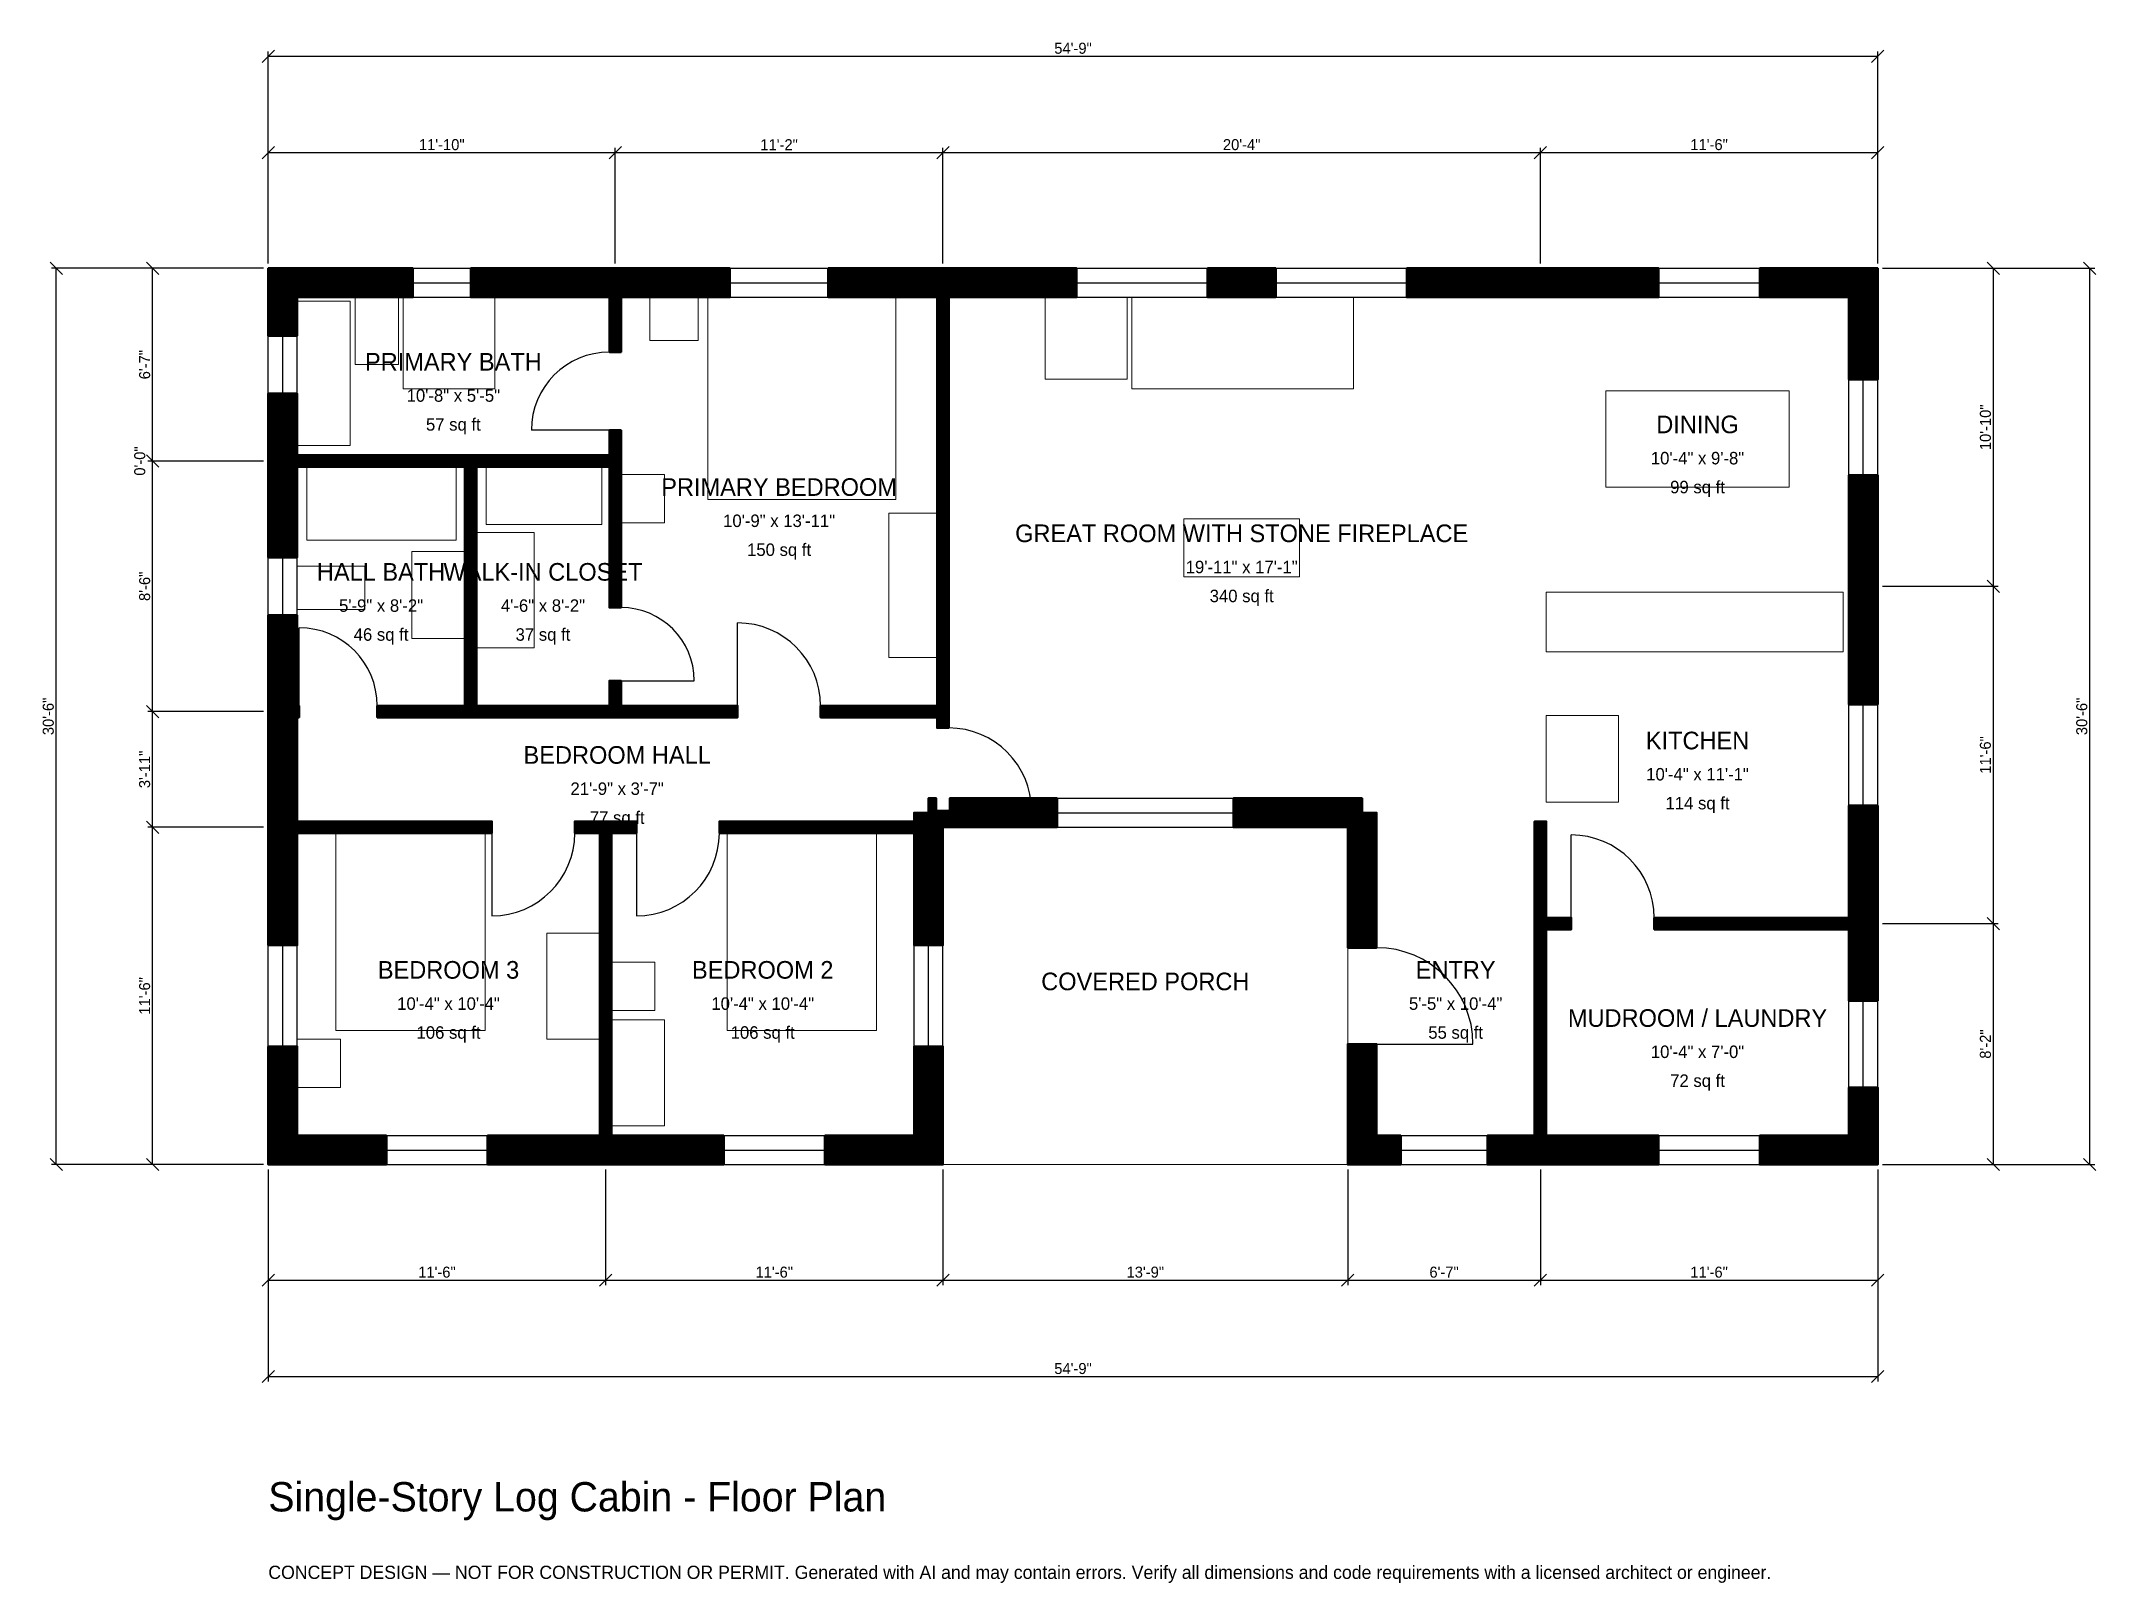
# Model space of a CAD drawing. Header units: inches. Extents: x -93 to 747, y -171 to 459.
import ezdxf
from ezdxf.enums import TextEntityAlignment as Align

# ---------------------------------------------------------------- set-up
doc = ezdxf.new("R2010")
doc.units = ezdxf.units.IN
doc.header["$MEASUREMENT"] = 0
doc.linetypes.add('DASHED', pattern=[0.6, 0.5, -0.1])
for name, color, linetype, lineweight in [('A-ANNO-DIMS', 1, 'Continuous', 13), ('A-ANNO-TEXT', 7, 'Continuous', 18), ('A-AREA-IDEN', 7, 'Continuous', 18), ('A-DOOR', 2, 'Continuous', 25), ('A-FLOR-FIXT', 9, 'Continuous', 13), ('A-FURN', 9, 'Continuous', 13), ('A-GLAZ', 4, 'Continuous', 25), ('A-SITE-PAVE', 8, 'Continuous', 13), ('A-WALL', 7, 'Continuous', 50), ('A-WALL-PATT', 8, 'Continuous', 13)]:
    doc.layers.add(name, color=color, linetype=linetype, lineweight=lineweight)
doc.dimstyles.new('PLAN', dxfattribs={"dimtxt": 4.5, "dimasz": 3, "dimexe": 2, "dimexo": 2, "dimgap": 1, "dimtad": 1, "dimdec": 0, "dimlunit": 4, "dimtsz": 2.5, "dimcen": 2.5, "dimclrd": 1, "dimclre": 1, "dimazin": 3, "dimtfac": 1, "dimtmove": 0, "dimatfit": 3})

msp = doc.modelspace()

# ---------------------------------------------------------------- hatches: boundary and pattern name
at = {"layer": 'A-WALL-PATT'}
h = msp.add_hatch(dxfattribs=at)
h.set_pattern_fill('ANSI31', color=8, scale=0.8)
h.paths.add_polyline_path([(135.4331, 0), (135.4331, 0), (131.8898, 0), (89.5669, 0), (89.5669, 11.811), (131.8898, 11.811), (135.4331, 11.811), (135.4331, 135.4331), (125.1969, 135.4331), (125.1969, 140.1575), (135.4331, 140.1575), (140.1575, 140.1575), (150.3937, 140.1575), (150.3937, 135.4331), (140.1575, 135.4331), (140.1575, 11.811), (143.7008, 11.811), (186.0236, 11.811), (186.0236, 0), (143.7008, 0), (140.1575, 0), (140.1575, 0), (135.4331, 0)])
h.paths.add_polyline_path([(11.811, 0), (11.811, 0), (0, 0), (0, 0), (0, 0), (0, 11.811), (0, 11.811), (0, 48.2283), (11.811, 48.2283), (11.811, 11.811), (48.2283, 11.811), (48.2283, 0), (11.811, 0)])
h.paths.add_polyline_path([(0, 131.8898), (0, 135.4331), (0, 135.4331), (0, 140.1575), (0, 140.1575), (0, 143.7008), (0, 179.1339), (0, 182.6772), (0, 182.6772), (0, 187.4016), (0, 187.4016), (0, 190.9449), (0, 224.4094), (11.811, 224.4094), (11.811, 190.9449), (11.811, 187.4016), (12.5984, 187.4016), (12.5984, 182.6772), (11.811, 182.6772), (11.811, 179.1339), (11.811, 143.7008), (11.811, 140.1575), (91.3386, 140.1575), (91.3386, 135.4331), (11.811, 135.4331), (11.811, 131.8898), (11.811, 89.5669), (0, 89.5669), (0, 131.8898)])
h.paths.add_polyline_path([(0, 281.4961), (0, 285.0394), (0, 285.0394), (0, 289.7638), (0, 289.7638), (0, 293.3071), (0, 314.9606), (11.811, 314.9606), (11.811, 293.3071), (11.811, 289.7638), (80.315, 289.7638), (85.0394, 289.7638), (139.3701, 289.7638), (139.3701, 300), (144.0945, 300), (144.0945, 289.7638), (144.0945, 285.0394), (144.0945, 285.0394), (144.0945, 227.5591), (139.3701, 227.5591), (139.3701, 285.0394), (139.3701, 285.0394), (85.0394, 285.0394), (85.0394, 187.4016), (139.3701, 187.4016), (139.3701, 197.6378), (144.0945, 197.6378), (144.0945, 187.4016), (191.7323, 187.4016), (191.7323, 182.6772), (144.0945, 182.6772), (139.3701, 182.6772), (85.0394, 182.6772), (80.315, 182.6772), (44.4882, 182.6772), (44.4882, 187.4016), (80.315, 187.4016), (80.315, 285.0394), (11.811, 285.0394), (11.811, 281.4961), (11.811, 248.0315), (0, 248.0315), (0, 281.4961)])
h.paths.add_polyline_path([(0, 354.3307), (0, 354.3307), (0, 366.1417), (0, 366.1417), (0, 366.1418), (11.811, 366.1418), (11.811, 366.1417), (59.0551, 366.1417), (59.0551, 354.3307), (11.811, 354.3307), (11.811, 338.5827), (0, 338.5827), (0, 354.3307)])
h.paths.add_polyline_path([(135.8268, 366.1417), (139.3701, 366.1417), (139.3701, 366.1418), (144.0945, 366.1418), (144.0945, 366.1417), (147.6378, 366.1417), (188.5827, 366.1417), (188.5827, 354.3307), (147.6378, 354.3307), (144.0945, 354.3307), (144.0945, 331.8898), (139.3701, 331.8898), (139.3701, 354.3307), (135.8268, 354.3307), (82.6772, 354.3307), (82.6772, 366.1417), (135.8268, 366.1417)])
h.paths.add_polyline_path([(269.685, 366.1417), (273.2283, 366.1417), (273.2283, 366.1418), (277.9528, 366.1418), (277.9528, 366.1417), (281.4961, 366.1417), (330.1837, 366.1417), (330.1837, 354.3307), (281.4961, 354.3307), (277.9528, 354.3307), (277.9528, 187.4016), (277.9528, 182.6772), (277.9528, 178.3465), (273.2283, 178.3465), (273.2283, 182.6772), (225.5906, 182.6772), (225.5906, 187.4016), (273.2283, 187.4016), (273.2283, 354.3307), (269.685, 354.3307), (228.7402, 354.3307), (228.7402, 366.1417), (269.685, 366.1417)])
h.paths.add_polyline_path([(411.5486, 366.1417), (411.5486, 354.3307), (383.727, 354.3307), (383.727, 366.1417), (411.5486, 366.1417)])
h.paths.add_polyline_path([(513.7795, 366.1417), (525.5906, 366.1417), (567.9134, 366.1417), (567.9134, 354.3307), (525.5906, 354.3307), (513.7795, 354.3307), (465.0919, 354.3307), (465.0919, 366.1417), (513.7795, 366.1417)])
h.paths.add_polyline_path([(645.6693, 366.1417), (645.6693, 366.1418), (657.4803, 366.1418), (657.4803, 366.1417), (657.4804, 366.1417), (657.4804, 354.3307), (657.4803, 354.3307), (657.4803, 320.6693), (645.6693, 320.6693), (645.6693, 354.3307), (609.252, 354.3307), (609.252, 366.1417), (645.6693, 366.1417)])
h.paths.add_polyline_path([(657.4803, 242.126), (657.4803, 230.315), (657.4803, 187.9921), (645.6693, 187.9921), (645.6693, 230.315), (645.6693, 242.126), (645.6693, 281.6929), (657.4803, 281.6929), (657.4803, 242.126)])
h.paths.add_polyline_path([(657.4803, 104.3307), (657.4803, 100.7874), (657.4804, 100.7874), (657.4804, 96.063), (657.4803, 96.063), (657.4803, 92.5197), (657.4803, 66.9291), (645.6693, 66.9291), (645.6693, 92.5197), (645.6693, 96.063), (566.1417, 96.063), (566.1417, 100.7874), (645.6693, 100.7874), (645.6693, 104.3307), (645.6693, 146.6535), (657.4803, 146.6535), (657.4803, 104.3307)])
h.paths.add_polyline_path([(657.4803, 11.811), (657.4804, 11.811), (657.4804, 0), (657.4804, 0), (657.4803, 0), (657.4803, 0), (645.6693, 0), (645.6693, 0), (609.252, 0), (609.252, 11.811), (645.6693, 11.811), (645.6693, 31.4961), (657.4803, 31.4961), (657.4803, 11.811)])
h.paths.add_polyline_path([(525.5906, 0), (522.0472, 0), (522.0472, 0), (517.3228, 0), (517.3228, 0), (513.7795, 0), (498.0315, 0), (498.0315, 11.811), (513.7795, 11.811), (517.3228, 11.811), (517.3228, 96.063), (517.3228, 100.7874), (517.3228, 140.1575), (522.0472, 140.1575), (522.0472, 100.7874), (532.2835, 100.7874), (532.2835, 96.063), (522.0472, 96.063), (522.0472, 11.811), (525.5906, 11.811), (567.9134, 11.811), (567.9134, 0), (525.5906, 0)])
h.paths.add_polyline_path([(452.7559, 0), (452.7559, 0), (440.9449, 0), (440.9449, 0), (440.9448, 0), (440.9448, 0), (440.9448, 11.811), (440.9449, 11.811), (440.9449, 49.2126), (452.7559, 49.2126), (452.7559, 11.811), (462.5984, 11.811), (462.5984, 0), (452.7559, 0)])
h.paths.add_polyline_path([(440.9449, 137.7953), (394.2913, 137.7953), (394.2913, 149.6063), (446.8504, 149.6063), (446.8504, 143.7008), (452.7559, 143.7008), (452.7559, 88.5827), (440.9449, 88.5827), (440.9449, 137.7953)])
h.paths.add_polyline_path([(277.9528, 137.7953), (277.9528, 137.7952), (275.5906, 137.7952), (275.5906, 135.4331), (275.5906, 135.4331), (275.5906, 89.5669), (263.7795, 89.5669), (263.7795, 135.4331), (184.252, 135.4331), (184.252, 140.1575), (263.7795, 140.1575), (263.7795, 143.7008), (269.685, 143.7008), (269.685, 149.6063), (272.8346, 149.6063), (272.8346, 144.4882), (278.3465, 144.4882), (278.3465, 149.6063), (322.2441, 149.6063), (322.2441, 137.7953), (277.9528, 137.7953)])
h.paths.add_polyline_path([(275.5906, 11.811), (275.5906, 11.811), (275.5906, 0), (275.5906, 0), (275.5906, 0), (263.7795, 0), (263.7795, 0), (227.3622, 0), (227.3622, 11.811), (263.7795, 11.811), (263.7795, 48.2283), (275.5906, 48.2283), (275.5906, 11.811)])

# ---------------------------------------------------------------- linework, layer by layer
at = {"layer": 'A-DOOR'}
for p, q in [((139.3701, 300), (107.4803, 300)), ((12.5984, 187.4016), (12.5984, 219.2913)), ((191.7323, 187.4016), (191.7323, 221.2598)), ((144.0945, 197.6378), (174.0157, 197.6378)), ((277.9528, 144.4882), (311.811, 144.4882)), ((91.3386, 135.4331), (91.3386, 101.5748)), ((150.3937, 135.4331), (150.3937, 101.5748)), ((532.2835, 100.7874), (532.2835, 134.6457)), ((452.7559, 49.2126), (492.126, 49.2126))]:
    msp.add_line(p, q, dxfattribs=at)
for centre, radius, start, end in [((139.3701, 300), 31.8898, 90, 180), ((144.0945, 197.6378), 29.9213, 0, 90), ((12.5984, 187.4016), 31.8898, 0, 90), ((191.7323, 187.4016), 33.8583, 0, 90), ((277.9528, 144.4882), 33.8583, 0, 90), ((91.3386, 135.4331), 33.8583, 270, 360), ((150.3937, 135.4331), 33.8583, 270, 360), ((532.2835, 100.7874), 33.8583, 0, 90), ((452.7559, 49.2126), 39.3701, 0, 90)]:
    msp.add_arc(centre, radius, start, end, dxfattribs=at)
at = {"layer": 'A-FLOR-FIXT'}
for points in [[(11.811, 293.7008), (33.4646, 293.7008), (33.4646, 352.7559), (11.811, 352.7559)], [(35.4331, 326.7717), (53.1496, 326.7717), (53.1496, 354.3307), (35.4331, 354.3307)], [(55.1181, 316.9291), (92.5197, 316.9291), (92.5197, 354.3307), (55.1181, 354.3307)], [(15.748, 255.1181), (76.7717, 255.1181), (76.7717, 285.0394), (15.748, 285.0394)], [(11.811, 226.7717), (39.3701, 226.7717), (39.3701, 244.4882), (11.811, 244.4882)], [(58.6614, 214.9606), (80.315, 214.9606), (80.315, 250.3937), (58.6614, 250.3937)], [(522.0472, 209.4488), (643.3071, 209.4488), (643.3071, 233.8583), (522.0472, 233.8583)]]:
    msp.add_lwpolyline(points, close=True, dxfattribs=at)
at = {"layer": 'A-FURN'}
for points in [[(155.9055, 336.6142), (175.5906, 336.6142), (175.5906, 354.3307), (155.9055, 354.3307)], [(179.5276, 271.6535), (256.2992, 271.6535), (256.2992, 354.3307), (179.5276, 354.3307)], [(317.3228, 320.8661), (350.7874, 320.8661), (350.7874, 354.3307), (317.3228, 354.3307)], [(352.7559, 316.9291), (443.3071, 316.9291), (443.3071, 354.3307), (352.7559, 354.3307)], [(546.4567, 276.7717), (621.2598, 276.7717), (621.2598, 316.1417), (546.4567, 316.1417)], [(88.9764, 261.4173), (136.2205, 261.4173), (136.2205, 285.0394), (88.9764, 285.0394)], [(144.0945, 262.2047), (161.811, 262.2047), (161.811, 281.8898), (144.0945, 281.8898)], [(253.5433, 207.0866), (273.2283, 207.0866), (273.2283, 266.1417), (253.5433, 266.1417)], [(374.0157, 240.1575), (421.2598, 240.1575), (421.2598, 263.7795), (374.0157, 263.7795)], [(85.0394, 211.0236), (108.6614, 211.0236), (108.6614, 258.2677), (85.0394, 258.2677)], [(522.0472, 148.0315), (551.5748, 148.0315), (551.5748, 183.4646), (522.0472, 183.4646)], [(27.5591, 54.7244), (88.5827, 54.7244), (88.5827, 135.4331), (27.5591, 135.4331)], [(187.4016, 54.7244), (248.4252, 54.7244), (248.4252, 135.4331), (187.4016, 135.4331)], [(113.7795, 51.1811), (135.4331, 51.1811), (135.4331, 94.4882), (113.7795, 94.4882)], [(140.1575, 62.9921), (157.874, 62.9921), (157.874, 82.6772), (140.1575, 82.6772)], [(140.1575, 15.748), (161.811, 15.748), (161.811, 59.0551), (140.1575, 59.0551)], [(11.811, 31.4961), (29.5276, 31.4961), (29.5276, 51.1811), (11.811, 51.1811)]]:
    msp.add_lwpolyline(points, close=True, dxfattribs=at)
at = {"layer": 'A-GLAZ'}
for p, q in [((59.0551, 366.1417), (82.6772, 366.1417)), ((188.5827, 366.1417), (228.7402, 366.1417)), ((330.1837, 366.1417), (383.727, 366.1417)), ((411.5486, 366.1417), (465.0919, 366.1417)), ((567.9134, 366.1417), (609.252, 366.1417)), ((59.0551, 360.2362), (82.6772, 360.2362)), ((59.0551, 354.3307), (82.6772, 354.3307)), ((188.5827, 360.2362), (228.7402, 360.2362)), ((188.5827, 354.3307), (228.7402, 354.3307)), ((330.1837, 360.2362), (383.727, 360.2362)), ((330.1837, 354.3307), (383.727, 354.3307)), ((411.5486, 360.2362), (465.0919, 360.2362)), ((411.5486, 354.3307), (465.0919, 354.3307)), ((567.9134, 360.2362), (609.252, 360.2362)), ((567.9134, 354.3307), (609.252, 354.3307)), ((0, 314.9606), (0, 338.5827)), ((5.9055, 314.9606), (5.9055, 338.5827)), ((11.811, 314.9606), (11.811, 338.5827)), ((645.6693, 281.6929), (645.6693, 320.6693)), ((651.5748, 281.6929), (651.5748, 320.6693)), ((657.4803, 281.6929), (657.4803, 320.6693)), ((0, 224.4094), (0, 248.0315)), ((5.9055, 224.4094), (5.9055, 248.0315)), ((11.811, 224.4094), (11.811, 248.0315)), ((645.6693, 146.6535), (645.6693, 187.9921)), ((651.5748, 146.6535), (651.5748, 187.9921)), ((657.4803, 146.6535), (657.4803, 187.9921)), ((322.2441, 149.6063), (394.2913, 149.6063)), ((322.2441, 143.7008), (394.2913, 143.7008)), ((322.2441, 137.7953), (394.2913, 137.7953)), ((0, 48.2283), (0, 89.5669)), ((5.9055, 48.2283), (5.9055, 89.5669)), ((11.811, 48.2283), (11.811, 89.5669)), ((263.7795, 48.2283), (263.7795, 89.5669)), ((269.685, 48.2283), (269.685, 89.5669)), ((275.5906, 48.2283), (275.5906, 89.5669)), ((645.6693, 31.4961), (645.6693, 66.9291)), ((651.5748, 31.4961), (651.5748, 66.9291)), ((657.4803, 31.4961), (657.4803, 66.9291)), ((48.2283, 11.811), (89.5669, 11.811)), ((186.0236, 11.811), (227.3622, 11.811)), ((462.5984, 11.811), (498.0315, 11.811)), ((567.9134, 11.811), (609.252, 11.811)), ((48.2283, 5.9055), (89.5669, 5.9055)), ((48.2283, 0), (89.5669, 0)), ((186.0236, 5.9055), (227.3622, 5.9055)), ((186.0236, 0), (227.3622, 0)), ((462.5984, 5.9055), (498.0315, 5.9055)), ((462.5984, 0), (498.0315, 0)), ((567.9134, 5.9055), (609.252, 5.9055)), ((567.9134, 0), (609.252, 0))]:
    msp.add_line(p, q, dxfattribs=at)
at = {"layer": 'A-SITE-PAVE', "linetype": 'DASHED'}
msp.add_lwpolyline([(275.5906, 0), (440.9449, 0), (440.9449, 137.7953), (275.5906, 137.7953)], close=True, dxfattribs=at)
at = {"layer": 'A-WALL'}
for points in [[(0, 354.3307), (0, 354.3307), (0, 366.1417), (0, 366.1417), (0, 366.1418), (11.811, 366.1418), (11.811, 366.1417), (59.0551, 366.1417), (59.0551, 354.3307), (11.811, 354.3307), (11.811, 338.5827), (0, 338.5827), (0, 354.3307)], [(135.8268, 366.1417), (139.3701, 366.1417), (139.3701, 366.1418), (144.0945, 366.1418), (144.0945, 366.1417), (147.6378, 366.1417), (188.5827, 366.1417), (188.5827, 354.3307), (147.6378, 354.3307), (144.0945, 354.3307), (144.0945, 331.8898), (139.3701, 331.8898), (139.3701, 354.3307), (135.8268, 354.3307), (82.6772, 354.3307), (82.6772, 366.1417), (135.8268, 366.1417)], [(269.685, 366.1417), (273.2283, 366.1417), (273.2283, 366.1418), (277.9528, 366.1418), (277.9528, 366.1417), (281.4961, 366.1417), (330.1837, 366.1417), (330.1837, 354.3307), (281.4961, 354.3307), (277.9528, 354.3307), (277.9528, 187.4016), (277.9528, 182.6772), (277.9528, 178.3465), (273.2283, 178.3465), (273.2283, 182.6772), (225.5906, 182.6772), (225.5906, 187.4016), (273.2283, 187.4016), (273.2283, 354.3307), (269.685, 354.3307), (228.7402, 354.3307), (228.7402, 366.1417), (269.685, 366.1417)], [(411.5486, 366.1417), (411.5486, 354.3307), (383.727, 354.3307), (383.727, 366.1417), (411.5486, 366.1417)], [(513.7795, 366.1417), (525.5906, 366.1417), (567.9134, 366.1417), (567.9134, 354.3307), (525.5906, 354.3307), (513.7795, 354.3307), (465.0919, 354.3307), (465.0919, 366.1417), (513.7795, 366.1417)], [(645.6693, 366.1417), (645.6693, 366.1418), (657.4803, 366.1418), (657.4803, 366.1417), (657.4804, 366.1417), (657.4804, 354.3307), (657.4803, 354.3307), (657.4803, 320.6693), (645.6693, 320.6693), (645.6693, 354.3307), (609.252, 354.3307), (609.252, 366.1417), (645.6693, 366.1417)], [(0, 281.4961), (0, 285.0394), (0, 285.0394), (0, 289.7638), (0, 289.7638), (0, 293.3071), (0, 314.9606), (11.811, 314.9606), (11.811, 293.3071), (11.811, 289.7638), (80.315, 289.7638), (85.0394, 289.7638), (139.3701, 289.7638), (139.3701, 300), (144.0945, 300), (144.0945, 289.7638), (144.0945, 285.0394), (144.0945, 285.0394), (144.0945, 227.5591), (139.3701, 227.5591), (139.3701, 285.0394), (139.3701, 285.0394), (85.0394, 285.0394), (85.0394, 187.4016), (139.3701, 187.4016), (139.3701, 197.6378), (144.0945, 197.6378), (144.0945, 187.4016), (191.7323, 187.4016), (191.7323, 182.6772), (144.0945, 182.6772), (139.3701, 182.6772), (85.0394, 182.6772), (80.315, 182.6772), (44.4882, 182.6772), (44.4882, 187.4016), (80.315, 187.4016), (80.315, 285.0394), (11.811, 285.0394), (11.811, 281.4961), (11.811, 248.0315), (0, 248.0315), (0, 281.4961)], [(657.4803, 242.126), (657.4803, 230.315), (657.4803, 187.9921), (645.6693, 187.9921), (645.6693, 230.315), (645.6693, 242.126), (645.6693, 281.6929), (657.4803, 281.6929), (657.4803, 242.126)], [(0, 131.8898), (0, 135.4331), (0, 135.4331), (0, 140.1575), (0, 140.1575), (0, 143.7008), (0, 179.1339), (0, 182.6772), (0, 182.6772), (0, 187.4016), (0, 187.4016), (0, 190.9449), (0, 224.4094), (11.811, 224.4094), (11.811, 190.9449), (11.811, 187.4016), (12.5984, 187.4016), (12.5984, 182.6772), (11.811, 182.6772), (11.811, 179.1339), (11.811, 143.7008), (11.811, 140.1575), (91.3386, 140.1575), (91.3386, 135.4331), (11.811, 135.4331), (11.811, 131.8898), (11.811, 89.5669), (0, 89.5669), (0, 131.8898)], [(277.9528, 137.7953), (277.9528, 137.7952), (275.5906, 137.7952), (275.5906, 135.4331), (275.5906, 135.4331), (275.5906, 89.5669), (263.7795, 89.5669), (263.7795, 135.4331), (184.252, 135.4331), (184.252, 140.1575), (263.7795, 140.1575), (263.7795, 143.7008), (269.685, 143.7008), (269.685, 149.6063), (272.8346, 149.6063), (272.8346, 144.4882), (278.3465, 144.4882), (278.3465, 149.6063), (322.2441, 149.6063), (322.2441, 137.7953), (277.9528, 137.7953)], [(440.9449, 137.7953), (394.2913, 137.7953), (394.2913, 149.6063), (446.8504, 149.6063), (446.8504, 143.7008), (452.7559, 143.7008), (452.7559, 88.5827), (440.9449, 88.5827), (440.9449, 137.7953)], [(657.4803, 104.3307), (657.4803, 100.7874), (657.4804, 100.7874), (657.4804, 96.063), (657.4803, 96.063), (657.4803, 92.5197), (657.4803, 66.9291), (645.6693, 66.9291), (645.6693, 92.5197), (645.6693, 96.063), (566.1417, 96.063), (566.1417, 100.7874), (645.6693, 100.7874), (645.6693, 104.3307), (645.6693, 146.6535), (657.4803, 146.6535), (657.4803, 104.3307)], [(135.4331, 0), (135.4331, 0), (131.8898, 0), (89.5669, 0), (89.5669, 11.811), (131.8898, 11.811), (135.4331, 11.811), (135.4331, 135.4331), (125.1969, 135.4331), (125.1969, 140.1575), (135.4331, 140.1575), (140.1575, 140.1575), (150.3937, 140.1575), (150.3937, 135.4331), (140.1575, 135.4331), (140.1575, 11.811), (143.7008, 11.811), (186.0236, 11.811), (186.0236, 0), (143.7008, 0), (140.1575, 0), (140.1575, 0), (135.4331, 0)], [(525.5906, 0), (522.0472, 0), (522.0472, 0), (517.3228, 0), (517.3228, 0), (513.7795, 0), (498.0315, 0), (498.0315, 11.811), (513.7795, 11.811), (517.3228, 11.811), (517.3228, 96.063), (517.3228, 100.7874), (517.3228, 140.1575), (522.0472, 140.1575), (522.0472, 100.7874), (532.2835, 100.7874), (532.2835, 96.063), (522.0472, 96.063), (522.0472, 11.811), (525.5906, 11.811), (567.9134, 11.811), (567.9134, 0), (525.5906, 0)], [(11.811, 0), (11.811, 0), (0, 0), (0, 0), (0, 0), (0, 11.811), (0, 11.811), (0, 48.2283), (11.811, 48.2283), (11.811, 11.811), (48.2283, 11.811), (48.2283, 0), (11.811, 0)], [(275.5906, 11.811), (275.5906, 11.811), (275.5906, 0), (275.5906, 0), (275.5906, 0), (263.7795, 0), (263.7795, 0), (227.3622, 0), (227.3622, 11.811), (263.7795, 11.811), (263.7795, 48.2283), (275.5906, 48.2283), (275.5906, 11.811)], [(452.7559, 0), (452.7559, 0), (440.9449, 0), (440.9449, 0), (440.9448, 0), (440.9448, 0), (440.9448, 11.811), (440.9449, 11.811), (440.9449, 49.2126), (452.7559, 49.2126), (452.7559, 11.811), (462.5984, 11.811), (462.5984, 0), (452.7559, 0)], [(657.4803, 11.811), (657.4804, 11.811), (657.4804, 0), (657.4804, 0), (657.4803, 0), (657.4803, 0), (645.6693, 0), (645.6693, 0), (609.252, 0), (609.252, 11.811), (645.6693, 11.811), (645.6693, 31.4961), (657.4803, 31.4961), (657.4803, 11.811)]]:
    msp.add_lwpolyline(points, close=True, dxfattribs=at)

# ---------------------------------------------------------------- texts
at = {"layer": 'A-ANNO-TEXT'}
for s, height, p in [('Single-Story Log Cabin - Floor Plan', 12, (0, -141.7323)), ('CONCEPT DESIGN — NOT FOR CONSTRUCTION OR PERMIT. Generated with AI and may contain errors. Verify all dimensions and code requirements with a licensed architect or engineer.', 5.4, (0, -169.2913))]:
    msp.add_text(s, height=height, dxfattribs=at).set_placement(p)
at = {"layer": 'A-AREA-IDEN'}
for s, height, p in [('PRIMARY BATH', 7.2, (75.5906, 327.9528)), ('10\'-8" x 5\'-5"', 5.1, (75.5906, 314.1732)), ('57 sq ft', 5.1, (75.5906, 302.3622)), ('DINING', 7.2, (583.8583, 302.3622)), ('10\'-4" x 9\'-8"', 5.1, (583.8583, 288.5827)), ('PRIMARY BEDROOM', 7.2, (208.6614, 276.7717)), ('99 sq ft', 5.1, (583.8583, 276.7717)), ('10\'-9" x 13\'-11"', 5.1, (208.6614, 262.9921)), ('GREAT ROOM WITH STONE FIREPLACE', 7.2, (397.6378, 257.874)), ('150 sq ft', 5.1, (208.6614, 251.1811)), ('HALL BATH', 7.2, (46.063, 242.126)), ('WALK-IN CLOSET', 7.2, (112.2047, 242.126)), ('19\'-11" x 17\'-1"', 5.1, (397.6378, 244.0945)), ('340 sq ft', 5.1, (397.6378, 232.2835)), ('5\'-9" x 8\'-2"', 5.1, (46.063, 228.3465)), ('4\'-6" x 8\'-2"', 5.1, (112.2047, 228.3465)), ('46 sq ft', 5.1, (46.063, 216.5354)), ('37 sq ft', 5.1, (112.2047, 216.5354)), ('KITCHEN', 7.2, (583.8583, 173.2283)), ('BEDROOM HALL', 7.2, (142.5197, 167.3228)), ('10\'-4" x 11\'-1"', 5.1, (583.8583, 159.4488)), ('21\'-9" x 3\'-7"', 5.1, (142.5197, 153.5433)), ('77 sq ft', 5.1, (142.5197, 141.7323)), ('114 sq ft', 5.1, (583.8583, 147.6378)), ('BEDROOM 3', 7.2, (73.622, 79.5276)), ('BEDROOM 2', 7.2, (201.9685, 79.5276)), ('COVERED PORCH', 7.2, (358.2677, 74.8031)), ('ENTRY', 7.2, (485.0394, 79.5276)), ('10\'-4" x 10\'-4"', 5.1, (73.622, 65.748)), ('10\'-4" x 10\'-4"', 5.1, (201.9685, 65.748)), ('5\'-5" x 10\'-4"', 5.1, (485.0394, 65.748)), ('MUDROOM / LAUNDRY', 7.2, (583.8583, 59.8425)), ('106 sq ft', 5.1, (73.622, 53.937)), ('106 sq ft', 5.1, (201.9685, 53.937)), ('55 sq ft', 5.1, (485.0394, 53.937)), ('10\'-4" x 7\'-0"', 5.1, (583.8583, 46.063)), ('72 sq ft', 5.1, (583.8583, 34.252))]:
    msp.add_text(s, height=height, dxfattribs=at).set_placement(p, align=Align.MIDDLE_CENTER)

# ---------------------------------------------------------------- dimensions: what is measured, and where the dimension line sits
at = {"layer": 'A-ANNO-DIMS'}
for base, p1, p2, text in [((0, 452.7559), (0, 366.1417), (657.4803, 366.1417), '54\'-9"'), ((0, 413.3858), (0, 366.1417), (141.7323, 366.1417), '11\'-10"'), ((141.7323, 413.3858), (141.7323, 366.1417), (275.5906, 366.1417), '11\'-2"'), ((275.5906, 413.3858), (275.5906, 366.1417), (519.685, 366.1417), '20\'-4"'), ((519.685, 413.3858), (519.685, 366.1417), (657.4803, 366.1417), '11\'-6"'), ((0, -47.2441), (0, 0), (137.7953, 0), '11\'-6"'), ((0, -86.6142), (0, 0), (657.4803, 0), '54\'-9"'), ((137.7953, -47.2441), (137.7953, 0), (275.5906, 0), '11\'-6"'), ((275.5906, -47.2441), (275.5906, 0), (440.9449, 0), '13\'-9"'), ((440.9449, -47.2441), (440.9449, 0), (519.685, 0), '6\'-7"'), ((519.685, -47.2441), (519.685, 0), (657.4803, 0), '11\'-6"')]:
    msp.add_linear_dim(base=base, p1=p1, p2=p2, text=text, dimstyle='PLAN', dxfattribs=at).render()
for base, p1, p2, text in [((-86.6142, 0), (0, 0), (0, 366.1417), '30\'-6"'), ((-47.2441, 287.4016), (0, 287.4016), (0, 366.1417), '6\'-7"'), ((704.7244, 236.2205), (657.4803, 236.2205), (657.4803, 366.1417), '10\'-10"'), ((744.0945, 0), (657.4803, 0), (657.4803, 366.1417), '30\'-6"'), ((-47.2441, 287.4016), (0, 287.4016), (0, 287.4016), '0\'-0"'), ((-47.2441, 185.0394), (0, 185.0394), (0, 287.4016), '8\'-6"'), ((704.7244, 98.4252), (657.4803, 98.4252), (657.4803, 236.2205), '11\'-6"'), ((-47.2441, 137.7953), (0, 137.7953), (0, 185.0394), '3\'-11"'), ((-47.2441, 0), (0, 0), (0, 137.7953), '11\'-6"'), ((704.7244, 0), (657.4803, 0), (657.4803, 98.4252), '8\'-2"')]:
    msp.add_linear_dim(base=base, p1=p1, p2=p2, angle=90, text=text, dimstyle='PLAN', dxfattribs=at).render()

doc.saveas('drawing.dxf')
